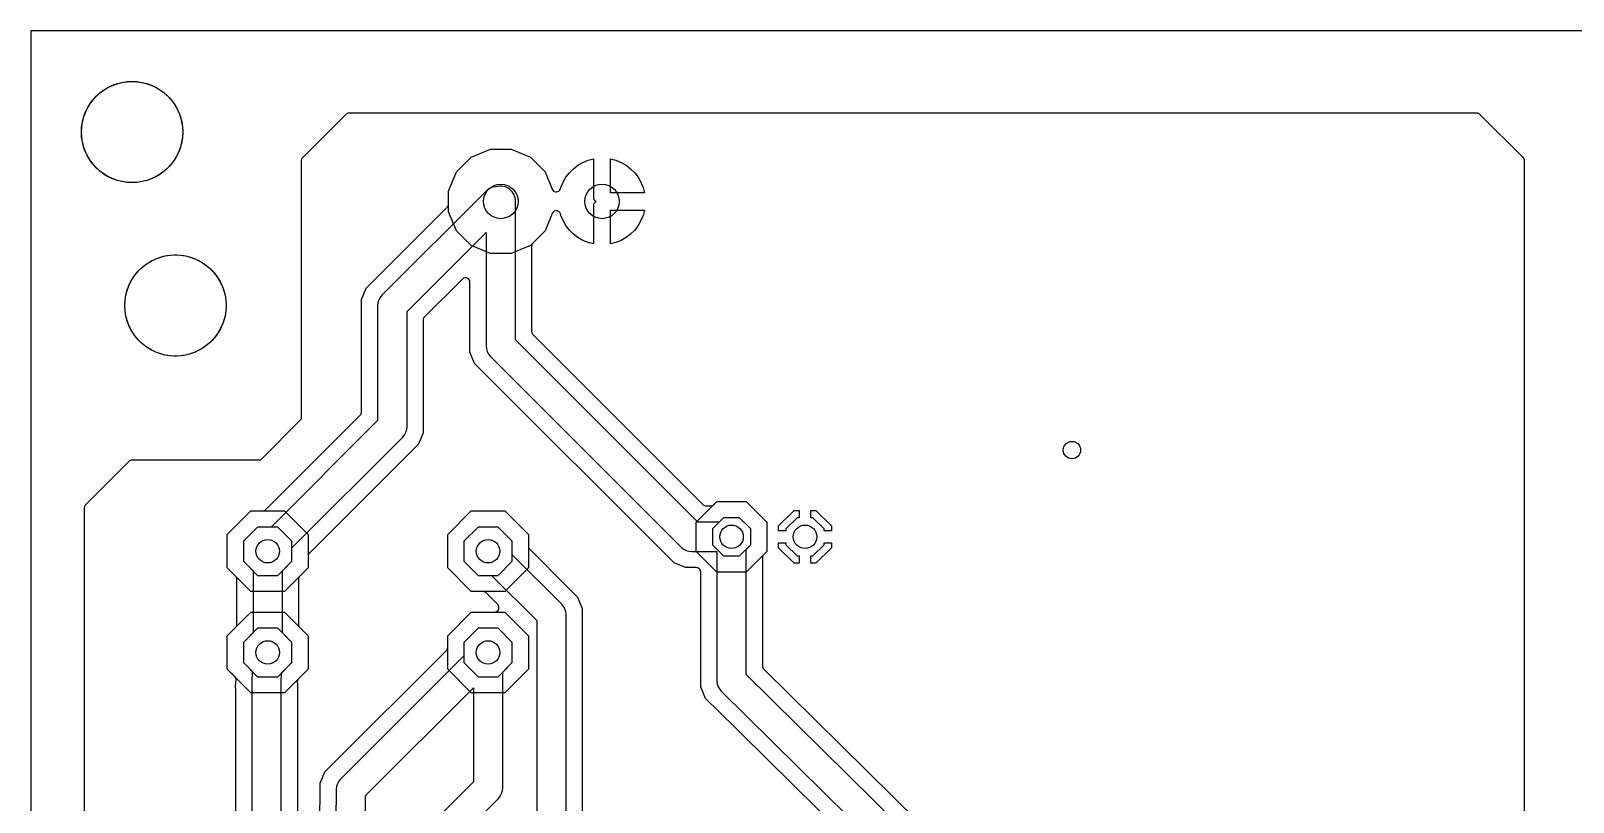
# Model space of a CAD drawing. Header units: millimetres. Extents: x 0 to 98, y 0 to 162.
# Drawn here: x 0 to 53.3, y 134.8 to 161.5 of the extents above; entities that cross this region are included whole.
import ezdxf

# ---------------------------------------------------------------- set-up
doc = ezdxf.new("R2010")
doc.units = ezdxf.units.MM

msp = doc.modelspace()

# ---------------------------------------------------------------- linework, layer by layer
at = {"layer": '16_copper'}
msp.add_lwpolyline([(51.652, 117.563), (51.652, 157, 0.198912), (51.608, 157.108), (50.108, 158.608, 0.198912), (50, 158.652), (11, 158.652, 0.198912), (10.892, 158.608), (9.392, 157.108, 0.198912), (9.348, 157), (9.348, 148.063), (7.937, 146.652), (3.5, 146.652, 0.198912), (3.392, 146.608), (1.892, 145.108, 0.198912), (1.848, 145), (1.848, 88.657, 0.767326)], format="xyb", dxfattribs=at)
msp.add_lwpolyline([(15.891, 153.797), (15.228, 154.071), (14.721, 154.578), (14.447, 155.241), (14.447, 155.959), (14.721, 156.622), (15.228, 157.129), (15.891, 157.403), (16.609, 157.403), (17.272, 157.129), (17.779, 156.622), (18.028, 156.02, 0.580596), (18.29, 155.987), (18.297, 155.996, 0.136708), (18.328, 156.083), (18.403, 156.264), (18.501, 156.434), (18.621, 156.59), (18.76, 156.729), (18.916, 156.849), (19.086, 156.947), (19.267, 157.022), (19.452, 157.071), (19.452, 155.746, 0.265483), (19.527, 155.615), (19.53, 155.613, -0.001521), (19.541, 155.592), (19.537, 155.591, 0.286372), (19.452, 155.454), (19.452, 154.129), (19.267, 154.178), (19.086, 154.253), (18.916, 154.351), (18.76, 154.471), (18.621, 154.61), (18.501, 154.766), (18.403, 154.936), (18.328, 155.117, 0.832817), (18.028, 155.18), (17.779, 154.578), (17.272, 154.071), (16.609, 153.797)], format="xyb", close=True, dxfattribs=at)
for points in [[(20.048, 155.898), (20.048, 157.071), (20.233, 157.022), (20.414, 156.947), (20.584, 156.849), (20.74, 156.729), (20.879, 156.59), (20.999, 156.434), (21.097, 156.264), (21.172, 156.083), (21.221, 155.898)], [(20.048, 155.302), (21.221, 155.302), (21.172, 155.117), (21.097, 154.936), (20.999, 154.766), (20.879, 154.61), (20.74, 154.471), (20.584, 154.351), (20.414, 154.253), (20.233, 154.178), (20.048, 154.129)], [(23.725, 142.781), (23.011, 143.495), (23.011, 144.505), (23.725, 145.219), (24.735, 145.219), (25.449, 144.505), (25.449, 143.495), (24.735, 142.781)], [(7.611, 142.103), (6.793, 142.921), (6.793, 144.079), (7.611, 144.897), (8.769, 144.897), (9.587, 144.079), (9.587, 142.921), (8.769, 142.103)], [(15.231, 142.103), (14.413, 142.921), (14.413, 144.079), (15.231, 144.897), (16.389, 144.897), (17.207, 144.079), (17.207, 142.921), (16.389, 142.103)], [(24.89, 143.726), (24.89, 144.274), (24.504, 144.66), (23.956, 144.66), (23.57, 144.274), (23.57, 143.726), (23.956, 143.34), (24.504, 143.34)], [(25.856, 144.203), (25.856, 144.379), (26.391, 144.914), (26.567, 144.914), (26.567, 144.66), (26.496, 144.66), (26.11, 144.274), (26.11, 144.203)], [(27.43, 144.203), (27.43, 144.274), (27.044, 144.66), (26.973, 144.66), (26.973, 144.914), (27.149, 144.914), (27.684, 144.379), (27.684, 144.203)], [(9.028, 143.153), (9.028, 143.847), (8.537, 144.338), (7.843, 144.338), (7.352, 143.847), (7.352, 143.153), (7.843, 142.662), (8.537, 142.662)], [(16.648, 143.153), (16.648, 143.847), (16.157, 144.338), (15.463, 144.338), (14.972, 143.847), (14.972, 143.153), (15.463, 142.662), (16.157, 142.662)], [(26.391, 143.086), (25.856, 143.621), (25.856, 143.797), (26.11, 143.797), (26.11, 143.726), (26.496, 143.34), (26.567, 143.34), (26.567, 143.086)], [(26.973, 143.086), (26.973, 143.34), (27.044, 143.34), (27.43, 143.726), (27.43, 143.797), (27.684, 143.797), (27.684, 143.621), (27.149, 143.086)], [(7.611, 138.603), (6.793, 139.421), (6.793, 140.579), (7.611, 141.397), (8.769, 141.397), (9.587, 140.579), (9.587, 139.421), (8.769, 138.603)], [(15.231, 138.603), (14.413, 139.421), (14.413, 140.579), (15.231, 141.397), (16.389, 141.397), (17.207, 140.579), (17.207, 139.421), (16.389, 138.603)], [(9.028, 139.653), (9.028, 140.347), (8.537, 140.838), (7.843, 140.838), (7.352, 140.347), (7.352, 139.653), (7.843, 139.162), (8.537, 139.162)], [(16.648, 139.653), (16.648, 140.347), (16.157, 140.838), (15.463, 140.838), (14.972, 140.347), (14.972, 139.653), (15.463, 139.162), (16.157, 139.162)]]:
    msp.add_lwpolyline(points, close=True, dxfattribs=at)
at = {"layer": '1_copper'}
for points in [[(51.652, 117.563), (51.652, 157, 0.198912), (51.608, 157.108), (50.108, 158.608, 0.198912), (50, 158.652), (11, 158.652, 0.198912), (10.892, 158.608), (9.392, 157.108, 0.198912), (9.348, 157), (9.348, 148.063), (7.937, 146.652), (3.5, 146.652, 0.198912), (3.392, 146.608), (1.892, 145.108, 0.198912), (1.848, 145), (1.848, 88.657, 0.767326)], [(7.083, 133.444), (7.083, 138.742, 0.073297), (7.076, 138.788), (7.083, 138.978, 0.342928), (7.039, 139.176), (6.793, 139.421), (6.793, 140.579), (7.079, 140.864, 0.198912), (7.123, 140.972), (7.123, 142.528, 0.198912), (7.079, 142.636), (6.793, 142.921), (6.793, 144.079), (7.611, 144.897), (8.015, 144.897, 0.198912), (8.123, 144.942), (11.389, 148.207, 0.198912), (11.433, 148.315), (11.433, 152.212), (11.596, 152.604), (14.402, 155.411, 0.198912), (14.447, 155.518), (14.447, 155.959), (14.721, 156.622), (15.228, 157.129), (15.891, 157.403), (16.609, 157.403), (17.272, 157.129), (17.779, 156.622), (18.028, 156.02, 0.580596), (18.29, 155.987), (18.297, 155.996, 0.136708), (18.328, 156.083), (18.403, 156.264), (18.501, 156.434), (18.621, 156.59), (18.76, 156.729), (18.916, 156.849), (19.086, 156.947), (19.267, 157.022), (19.452, 157.071), (19.452, 155.746, 0.265483), (19.527, 155.615), (19.53, 155.613, -0.001521), (19.541, 155.592), (19.537, 155.591, 0.286372), (19.452, 155.454), (19.452, 154.129), (19.267, 154.178), (19.086, 154.253), (18.916, 154.351), (18.76, 154.471), (18.621, 154.61), (18.501, 154.766), (18.403, 154.936), (18.328, 155.117, 0.832817), (18.028, 155.18), (17.779, 154.578), (17.361, 154.161, 0.198912), (17.317, 154.053), (17.317, 151.105, 0.198912), (17.361, 150.997), (23.247, 145.111, 0.198912), (23.355, 145.067), (23.509, 145.067, 0.198912), (23.617, 145.111), (23.725, 145.219), (24.735, 145.219), (25.449, 144.505), (25.449, 143.495), (25.341, 143.387, 0.198912), (25.297, 143.279), (25.297, 139.53, 0.200567), (25.342, 139.421), (63.757, 101.491, 0.197259)], [(63.573, 100.888), (24.738, 139.232), (24.738, 143.574), (24.89, 143.726), (24.89, 144.274), (24.504, 144.66), (23.956, 144.66), (23.804, 144.508), (23.06, 144.508), (16.758, 150.81), (16.758, 155.6, 0.501039), (16.1, 156.108), (16.079, 156.107, 0.187977), (15.741, 155.959), (12.141, 152.359, 0.198912), (11.992, 152), (11.992, 148.02), (8.31, 144.338), (7.843, 144.338), (7.352, 143.847), (7.352, 143.153), (7.682, 142.823), (7.682, 140.677), (7.352, 140.347), (7.352, 139.653), (7.657, 139.348), (7.642, 138.98, 0.009611), (7.642, 138.96), (7.642, 132.854, 0.987185)], [(8.658, 132.854), (8.658, 138.95), (8.671, 139.296), (9.028, 139.653), (9.028, 140.347), (8.698, 140.677), (8.698, 142.823), (9.028, 143.153), (9.028, 143.62), (12.859, 147.451, 0.198912), (13.008, 147.81), (13.008, 151.79), (15.742, 154.524), (15.742, 150.6, 0.198912), (15.891, 150.241), (22.491, 143.641, 0.198912), (22.85, 143.492), (23.722, 143.492), (23.722, 139.02, 0.200563), (23.873, 138.659), (62.862, 100.162)], [(62.217, 100.013), (23.65, 138.093, 0.028412), (23.637, 138.105), (23.479, 138.263, 0.001595), (23.478, 138.263), (23.327, 138.412), (23.246, 138.608, 0.001595), (23.246, 138.609), (23.163, 138.804), (23.163, 139.016, 0.001589), (23.163, 139.017), (23.162, 139.24, 0.030638), (23.163, 139.258), (23.163, 142.781, 0.414214), (23.011, 142.933), (22.638, 142.933), (22.246, 143.096), (15.346, 149.996), (15.183, 150.388), (15.183, 152.807, 0.668179), (14.923, 152.914), (13.611, 151.603, 0.198912), (13.567, 151.495), (13.567, 147.598), (13.404, 147.206), (9.632, 143.433, 0.198912), (9.587, 143.325), (9.587, 142.921), (9.301, 142.636, 0.198912), (9.257, 142.528), (9.257, 140.972, 0.198912), (9.301, 140.864), (9.587, 140.579), (9.587, 139.421), (9.263, 139.098, 0.101647), (9.23, 139.047), (9.229, 139.044, 0.16485), (9.217, 138.937), (9.217, 133.444, 0.303351)], [(9.981, 133.104), (10.004, 135.266, 0.002655), (10.004, 135.267), (10.004, 135.479), (10.087, 135.674, 0.002663), (10.088, 135.675), (10.169, 135.871), (10.32, 136.019, 0.002657), (10.321, 136.02), (14.368, 140.067, 0.198912), (14.413, 140.175), (14.413, 140.579), (15.231, 141.397), (16.036, 141.397, 0.668179), (16.144, 141.657), (15.743, 142.058, 0.198912), (15.635, 142.103), (15.231, 142.103), (14.413, 142.921), (14.413, 144.079), (15.231, 144.897), (16.389, 144.897), (17.207, 144.079), (17.207, 143.675, 0.198912), (17.252, 143.567), (18.583, 142.236), (18.583, 142.236), (18.904, 141.914), (19.067, 141.522), (19.067, 125.288)], [(18.508, 125.5), (18.508, 141.31, 0.198912), (18.359, 141.669), (16.648, 143.38), (16.648, 143.847), (16.157, 144.338), (15.463, 144.338), (14.972, 143.847), (14.972, 143.153), (15.463, 142.662), (15.93, 142.662), (17.492, 141.1), (17.492, 125.71)], [(14.3, 133.082), (16.169, 134.951, 0.198912), (16.318, 135.31), (16.318, 139.323), (16.648, 139.653), (16.648, 140.347), (16.157, 140.838), (15.463, 140.838), (14.972, 140.347), (14.972, 139.88), (10.712, 135.62, 0.196153), (10.563, 135.266), (10.436, 123.315)]]:
    msp.add_lwpolyline(points, format="xyb", dxfattribs=at)
for points in [[(20.048, 155.898), (20.048, 157.071), (20.233, 157.022), (20.414, 156.947), (20.584, 156.849), (20.74, 156.729), (20.879, 156.59), (20.999, 156.434), (21.097, 156.264), (21.172, 156.083), (21.221, 155.898)], [(20.048, 155.302), (21.221, 155.302), (21.172, 155.117), (21.097, 154.936), (20.999, 154.766), (20.879, 154.61), (20.74, 154.471), (20.584, 154.351), (20.414, 154.253), (20.233, 154.178), (20.048, 154.129)], [(25.856, 144.203), (25.856, 144.379), (26.391, 144.914), (26.567, 144.914), (26.567, 144.66), (26.496, 144.66), (26.11, 144.274), (26.11, 144.203)], [(27.43, 144.203), (27.43, 144.274), (27.044, 144.66), (26.973, 144.66), (26.973, 144.914), (27.149, 144.914), (27.684, 144.379), (27.684, 144.203)], [(26.391, 143.086), (25.856, 143.621), (25.856, 143.797), (26.11, 143.797), (26.11, 143.726), (26.496, 143.34), (26.567, 143.34), (26.567, 143.086)], [(26.973, 143.086), (26.973, 143.34), (27.044, 143.34), (27.43, 143.726), (27.43, 143.797), (27.684, 143.797), (27.684, 143.621), (27.149, 143.086)]]:
    msp.add_lwpolyline(points, close=True, dxfattribs=at)
msp.add_lwpolyline([(11.452, 123.305), (11.577, 135.048), (15.302, 138.774), (15.302, 135.52), (13.582, 133.8)], dxfattribs=at)
at = {"layer": 'drills_NPTH'}
for centre in [(3.5, 158), (5, 152)]:
    msp.add_circle(centre, 1.75, dxfattribs=at)
at = {"layer": 'drills_PTH'}
for centre, radius in [((16.25, 155.6), 0.597), ((19.75, 155.6), 0.597), ((24.23, 144), 0.406), ((26.77, 144), 0.406), ((8.19, 143.5), 0.406), ((15.81, 143.5), 0.406), ((8.19, 140), 0.406), ((15.81, 140), 0.406)]:
    msp.add_circle(centre, radius, dxfattribs=at)
at = {"layer": 'drills_via_1_16'}
msp.add_circle((36, 147), 0.3, dxfattribs=at)
at = {"layer": 'holes'}
for points in [[(5.25, 157.943), (5.243, 157.828), (5.228, 157.715), (5.205, 157.602), (5.176, 157.492), (5.139, 157.383), (5.095, 157.277), (5.044, 157.175), (4.987, 157.075), (4.923, 156.98), (4.853, 156.889), (4.778, 156.803), (4.697, 156.722), (4.611, 156.647), (4.52, 156.577), (4.425, 156.513), (4.325, 156.456), (4.223, 156.405), (4.117, 156.361), (4.008, 156.324), (3.898, 156.295), (3.785, 156.272), (3.672, 156.257), (3.557, 156.25), (3.443, 156.25), (3.328, 156.257), (3.215, 156.272), (3.102, 156.295), (2.992, 156.324), (2.883, 156.361), (2.777, 156.405), (2.675, 156.456), (2.575, 156.513), (2.48, 156.577), (2.389, 156.647), (2.303, 156.722), (2.222, 156.803), (2.147, 156.889), (2.077, 156.98), (2.013, 157.075), (1.956, 157.175), (1.905, 157.277), (1.861, 157.383), (1.824, 157.492), (1.795, 157.602), (1.772, 157.715), (1.757, 157.828), (1.75, 157.943), (1.75, 158.057), (1.757, 158.172), (1.772, 158.285), (1.795, 158.398), (1.824, 158.508), (1.861, 158.617), (1.905, 158.723), (1.956, 158.825), (2.013, 158.925), (2.077, 159.02), (2.147, 159.111), (2.222, 159.197), (2.303, 159.278), (2.389, 159.353), (2.48, 159.423), (2.575, 159.487), (2.675, 159.544), (2.777, 159.595), (2.883, 159.639), (2.992, 159.676), (3.102, 159.705), (3.215, 159.728), (3.328, 159.743), (3.443, 159.75), (3.557, 159.75), (3.672, 159.743), (3.785, 159.728), (3.898, 159.705), (4.008, 159.676), (4.117, 159.639), (4.223, 159.595), (4.325, 159.544), (4.425, 159.487), (4.52, 159.423), (4.611, 159.353), (4.697, 159.278), (4.778, 159.197), (4.853, 159.111), (4.923, 159.02), (4.987, 158.925), (5.044, 158.825), (5.095, 158.723), (5.139, 158.617), (5.176, 158.508), (5.205, 158.398), (5.228, 158.285), (5.243, 158.172), (5.25, 158.057), (5.25, 157.943)], [(5.25, 157.943), (5.243, 157.828), (5.228, 157.715), (5.205, 157.602), (5.176, 157.492), (5.139, 157.383), (5.095, 157.277), (5.044, 157.175), (4.987, 157.075), (4.923, 156.98), (4.853, 156.889), (4.778, 156.803), (4.697, 156.722), (4.611, 156.647), (4.52, 156.577), (4.425, 156.513), (4.325, 156.456), (4.223, 156.405), (4.117, 156.361), (4.008, 156.324), (3.898, 156.295), (3.785, 156.272), (3.672, 156.257), (3.557, 156.25), (3.443, 156.25), (3.328, 156.257), (3.215, 156.272), (3.102, 156.295), (2.992, 156.324), (2.883, 156.361), (2.777, 156.405), (2.675, 156.456), (2.575, 156.513), (2.48, 156.577), (2.389, 156.647), (2.303, 156.722), (2.222, 156.803), (2.147, 156.889), (2.077, 156.98), (2.013, 157.075), (1.956, 157.175), (1.905, 157.277), (1.861, 157.383), (1.824, 157.492), (1.795, 157.602), (1.772, 157.715), (1.757, 157.828), (1.75, 157.943), (1.75, 158.057), (1.757, 158.172), (1.772, 158.285), (1.795, 158.398), (1.824, 158.508), (1.861, 158.617), (1.905, 158.723), (1.956, 158.825), (2.013, 158.925), (2.077, 159.02), (2.147, 159.111), (2.222, 159.197), (2.303, 159.278), (2.389, 159.353), (2.48, 159.423), (2.575, 159.487), (2.675, 159.544), (2.777, 159.595), (2.883, 159.639), (2.992, 159.676), (3.102, 159.705), (3.215, 159.728), (3.328, 159.743), (3.443, 159.75), (3.557, 159.75), (3.672, 159.743), (3.785, 159.728), (3.898, 159.705), (4.008, 159.676), (4.117, 159.639), (4.223, 159.595), (4.325, 159.544), (4.425, 159.487), (4.52, 159.423), (4.611, 159.353), (4.697, 159.278), (4.778, 159.197), (4.853, 159.111), (4.923, 159.02), (4.987, 158.925), (5.044, 158.825), (5.095, 158.723), (5.139, 158.617), (5.176, 158.508), (5.205, 158.398), (5.228, 158.285), (5.243, 158.172), (5.25, 158.057), (5.25, 157.943)], [(6.75, 151.943), (6.743, 151.828), (6.728, 151.715), (6.705, 151.602), (6.676, 151.492), (6.639, 151.383), (6.595, 151.277), (6.544, 151.175), (6.487, 151.075), (6.423, 150.98), (6.353, 150.889), (6.278, 150.803), (6.197, 150.722), (6.111, 150.647), (6.02, 150.577), (5.925, 150.513), (5.825, 150.456), (5.723, 150.405), (5.617, 150.361), (5.508, 150.324), (5.398, 150.295), (5.285, 150.272), (5.172, 150.257), (5.057, 150.25), (4.943, 150.25), (4.828, 150.257), (4.715, 150.272), (4.602, 150.295), (4.492, 150.324), (4.383, 150.361), (4.277, 150.405), (4.175, 150.456), (4.075, 150.513), (3.98, 150.577), (3.889, 150.647), (3.803, 150.722), (3.722, 150.803), (3.647, 150.889), (3.577, 150.98), (3.513, 151.075), (3.456, 151.175), (3.405, 151.277), (3.361, 151.383), (3.324, 151.492), (3.295, 151.602), (3.272, 151.715), (3.257, 151.828), (3.25, 151.943), (3.25, 152.057), (3.257, 152.172), (3.272, 152.285), (3.295, 152.398), (3.324, 152.508), (3.361, 152.617), (3.405, 152.723), (3.456, 152.825), (3.513, 152.925), (3.577, 153.02), (3.647, 153.111), (3.722, 153.197), (3.803, 153.278), (3.889, 153.353), (3.98, 153.423), (4.075, 153.487), (4.175, 153.544), (4.277, 153.595), (4.383, 153.639), (4.492, 153.676), (4.602, 153.705), (4.715, 153.728), (4.828, 153.743), (4.943, 153.75), (5.057, 153.75), (5.172, 153.743), (5.285, 153.728), (5.398, 153.705), (5.508, 153.676), (5.617, 153.639), (5.723, 153.595), (5.825, 153.544), (5.925, 153.487), (6.02, 153.423), (6.111, 153.353), (6.197, 153.278), (6.278, 153.197), (6.353, 153.111), (6.423, 153.02), (6.487, 152.925), (6.544, 152.825), (6.595, 152.723), (6.639, 152.617), (6.676, 152.508), (6.705, 152.398), (6.728, 152.285), (6.743, 152.172), (6.75, 152.057), (6.75, 151.943)]]:
    msp.add_lwpolyline(points, close=True, dxfattribs=at)
at = {"layer": 'outline'}
msp.add_lwpolyline([(0, 0), (98, 0), (98, 161.5), (0, 161.5), (0, 0)], close=True, dxfattribs=at)

doc.saveas('drawing.dxf')
